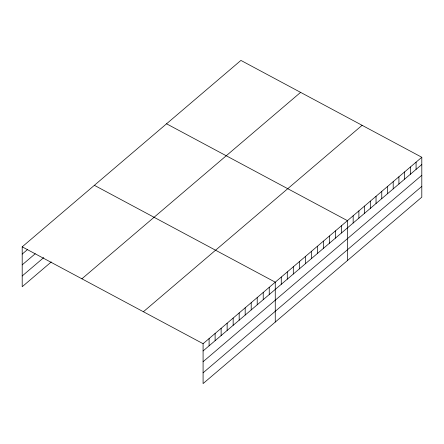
<?xml version="1.0" encoding="UTF-8"?>
<svg xmlns="http://www.w3.org/2000/svg" width="444" height="444" viewBox="0 0 444 444"><rect width="100%" height="100%" fill="white"/><g stroke="black" fill="none" stroke-linecap="round" stroke-linejoin="round"><path stroke-width="0.67" d="M421.8 157.27L203.086 343.7L203.086 383.588L421.8 197.158L421.8 157.27L240.914 60.412L22.2 246.842L22.2 286.73L51.271 261.949M22.2 254.079L27.711 249.378M22.2 264.852L35.231 253.746M22.2 275.957L43.751 257.587M81.89 278.804L300.605 92.374M143.395 311.732L362.11 125.308M203.086 350.938L421.8 164.508M203.086 361.71L421.8 175.286M203.086 372.816L421.8 186.386M166.55 123.798L347.436 220.657L347.436 260.545M94.378 185.32L275.263 282.179L275.263 322.067M22.2 246.842L203.086 343.7M416.078 162.149L416.078 169.386M410.361 167.022L410.361 174.259M404.639 171.9L404.639 179.137M398.917 176.773L398.917 184.01M393.201 181.652L393.201 188.889M387.479 186.524L387.479 193.762M381.757 191.403L381.757 198.64M376.04 196.276L376.04 203.519M370.318 201.154L370.318 208.391M364.596 206.027L364.596 213.27M358.88 210.906L358.88 218.143M353.158 215.778L353.158 223.021M341.425 225.785L341.425 233.022M335.409 230.908L335.409 238.151M329.393 236.036L329.393 243.273M323.376 241.164L323.376 248.401M317.366 246.287L317.366 253.53M311.349 251.415L311.349 258.658M305.333 256.543L305.333 263.78M299.323 261.671L299.323 268.909M293.306 266.794L293.306 274.037M287.29 271.922L287.29 279.165M281.274 277.05L281.274 284.288M269.247 287.301L269.247 294.544M263.231 292.43L263.231 299.672M257.22 297.558L257.22 304.795M251.204 302.686L251.204 309.923M245.188 307.809L245.188 315.051M239.172 312.937L239.172 320.174M233.161 318.065L233.161 325.302M227.145 323.193L227.145 330.43M221.129 328.316L221.129 335.559M215.118 333.444L215.118 340.681M209.102 338.572L209.102 345.809"/></g></svg>
